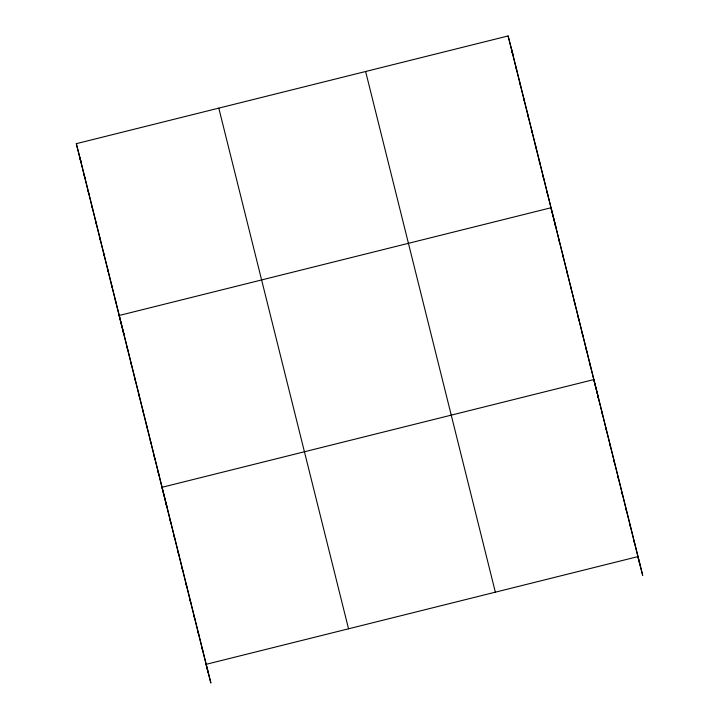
<?xml version="1.0" encoding="UTF-8"?>
<svg xmlns="http://www.w3.org/2000/svg" width="719" height="719" viewBox="0 0 719 719"><rect width="100%" height="100%" fill="white"/><g stroke="black" fill="none" stroke-linecap="round" stroke-linejoin="round"><path stroke-width="1.08" d="M208.168 672.544L76.304 143.674L508.117 35.95L512.953 54.653M512.009 51.57L512.791 54.581M515.9 67.191L516.682 70.201M519.792 82.811L520.574 85.822M523.684 98.431L524.466 101.442M527.575 114.051L528.357 117.062M531.467 129.672L532.249 132.682M535.358 145.292L536.14 148.303M539.25 160.912L540.032 163.923M543.142 176.532L543.924 179.543M547.042 192.153L547.815 195.164M555.769 226.476L550.934 207.773L119.12 315.497L123.956 334.2M554.825 223.393L555.598 226.404M558.717 239.014L559.49 242.024M562.609 254.634L563.381 257.645M566.5 270.254L567.282 273.265M570.392 285.874L571.174 288.885M574.283 301.495L575.065 304.505M578.175 317.115L578.957 320.126M582.066 332.735L582.848 335.746M585.958 348.356L586.74 351.366M589.85 363.976L590.632 366.987M598.576 398.29L593.741 379.596L161.937 487.32L166.772 506.023M597.759 395.693L598.532 398.703M601.767 411.78L602.54 414.791M605.775 427.877L606.557 430.888M609.784 443.974L610.566 446.984M613.792 460.061L614.574 463.072M617.801 476.158L618.583 479.169M621.818 492.254L622.591 495.265M625.827 508.342L626.609 511.353M629.835 524.439L630.617 527.449M633.843 540.535L634.625 543.546M76.304 143.674L81.148 162.377M80.204 159.294L80.977 162.305M84.096 174.915L84.869 177.926M87.988 190.535L88.761 193.546M91.879 206.155L92.652 209.166M95.771 221.776L96.544 224.786M99.662 237.396L100.444 240.407M103.554 253.016L104.336 256.027M107.446 268.636L108.227 271.647M111.337 284.257L112.119 287.267M115.229 299.877L116.011 302.888M123.012 331.117L123.794 334.128M126.903 346.738L127.685 349.749M130.795 362.358L131.577 365.369M134.687 377.978L135.469 380.989M138.587 393.599L139.36 396.609M142.479 409.219L143.252 412.23M146.37 424.839L147.143 427.85M150.262 440.459L151.035 443.47M154.154 456.08L154.927 459.09M158.045 471.7L158.827 474.711M165.945 503.417L166.727 506.428M169.954 519.504L170.736 522.524M173.971 535.601L174.744 538.612M177.979 551.698L178.752 554.709M181.988 567.785L182.77 570.805M185.996 583.882L186.778 586.893M190.005 599.979L190.787 602.989M194.013 616.066L194.795 619.086M198.031 632.163L198.804 635.174M202.039 648.259L202.821 651.27M511.613 49.476L642.696 575.326L637.852 556.623L206.047 664.347L210.883 683.05L79.809 157.2M508.117 35.95L639.973 564.81M365.62 71.496L495.355 592.177M218.801 108.129L348.544 628.801"/></g></svg>
